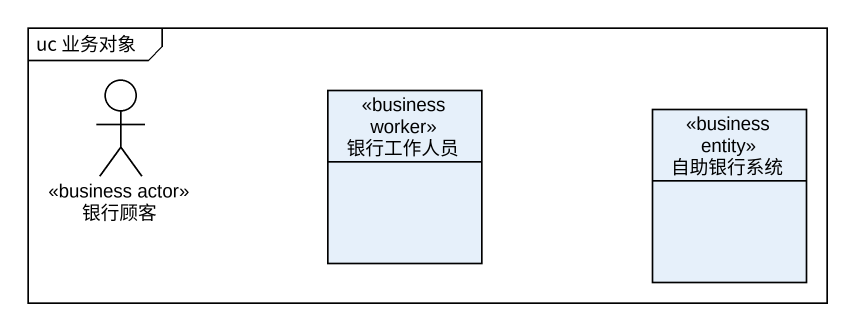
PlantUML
@startuml
mainframe uc 业务对象
allowmixing
hide circle
hide empty members
actor 银行顾客 <<business actor>>
class 银行工作人员 <<business worker>>
class 自助银行系统 <<business entity>>
@enduml
